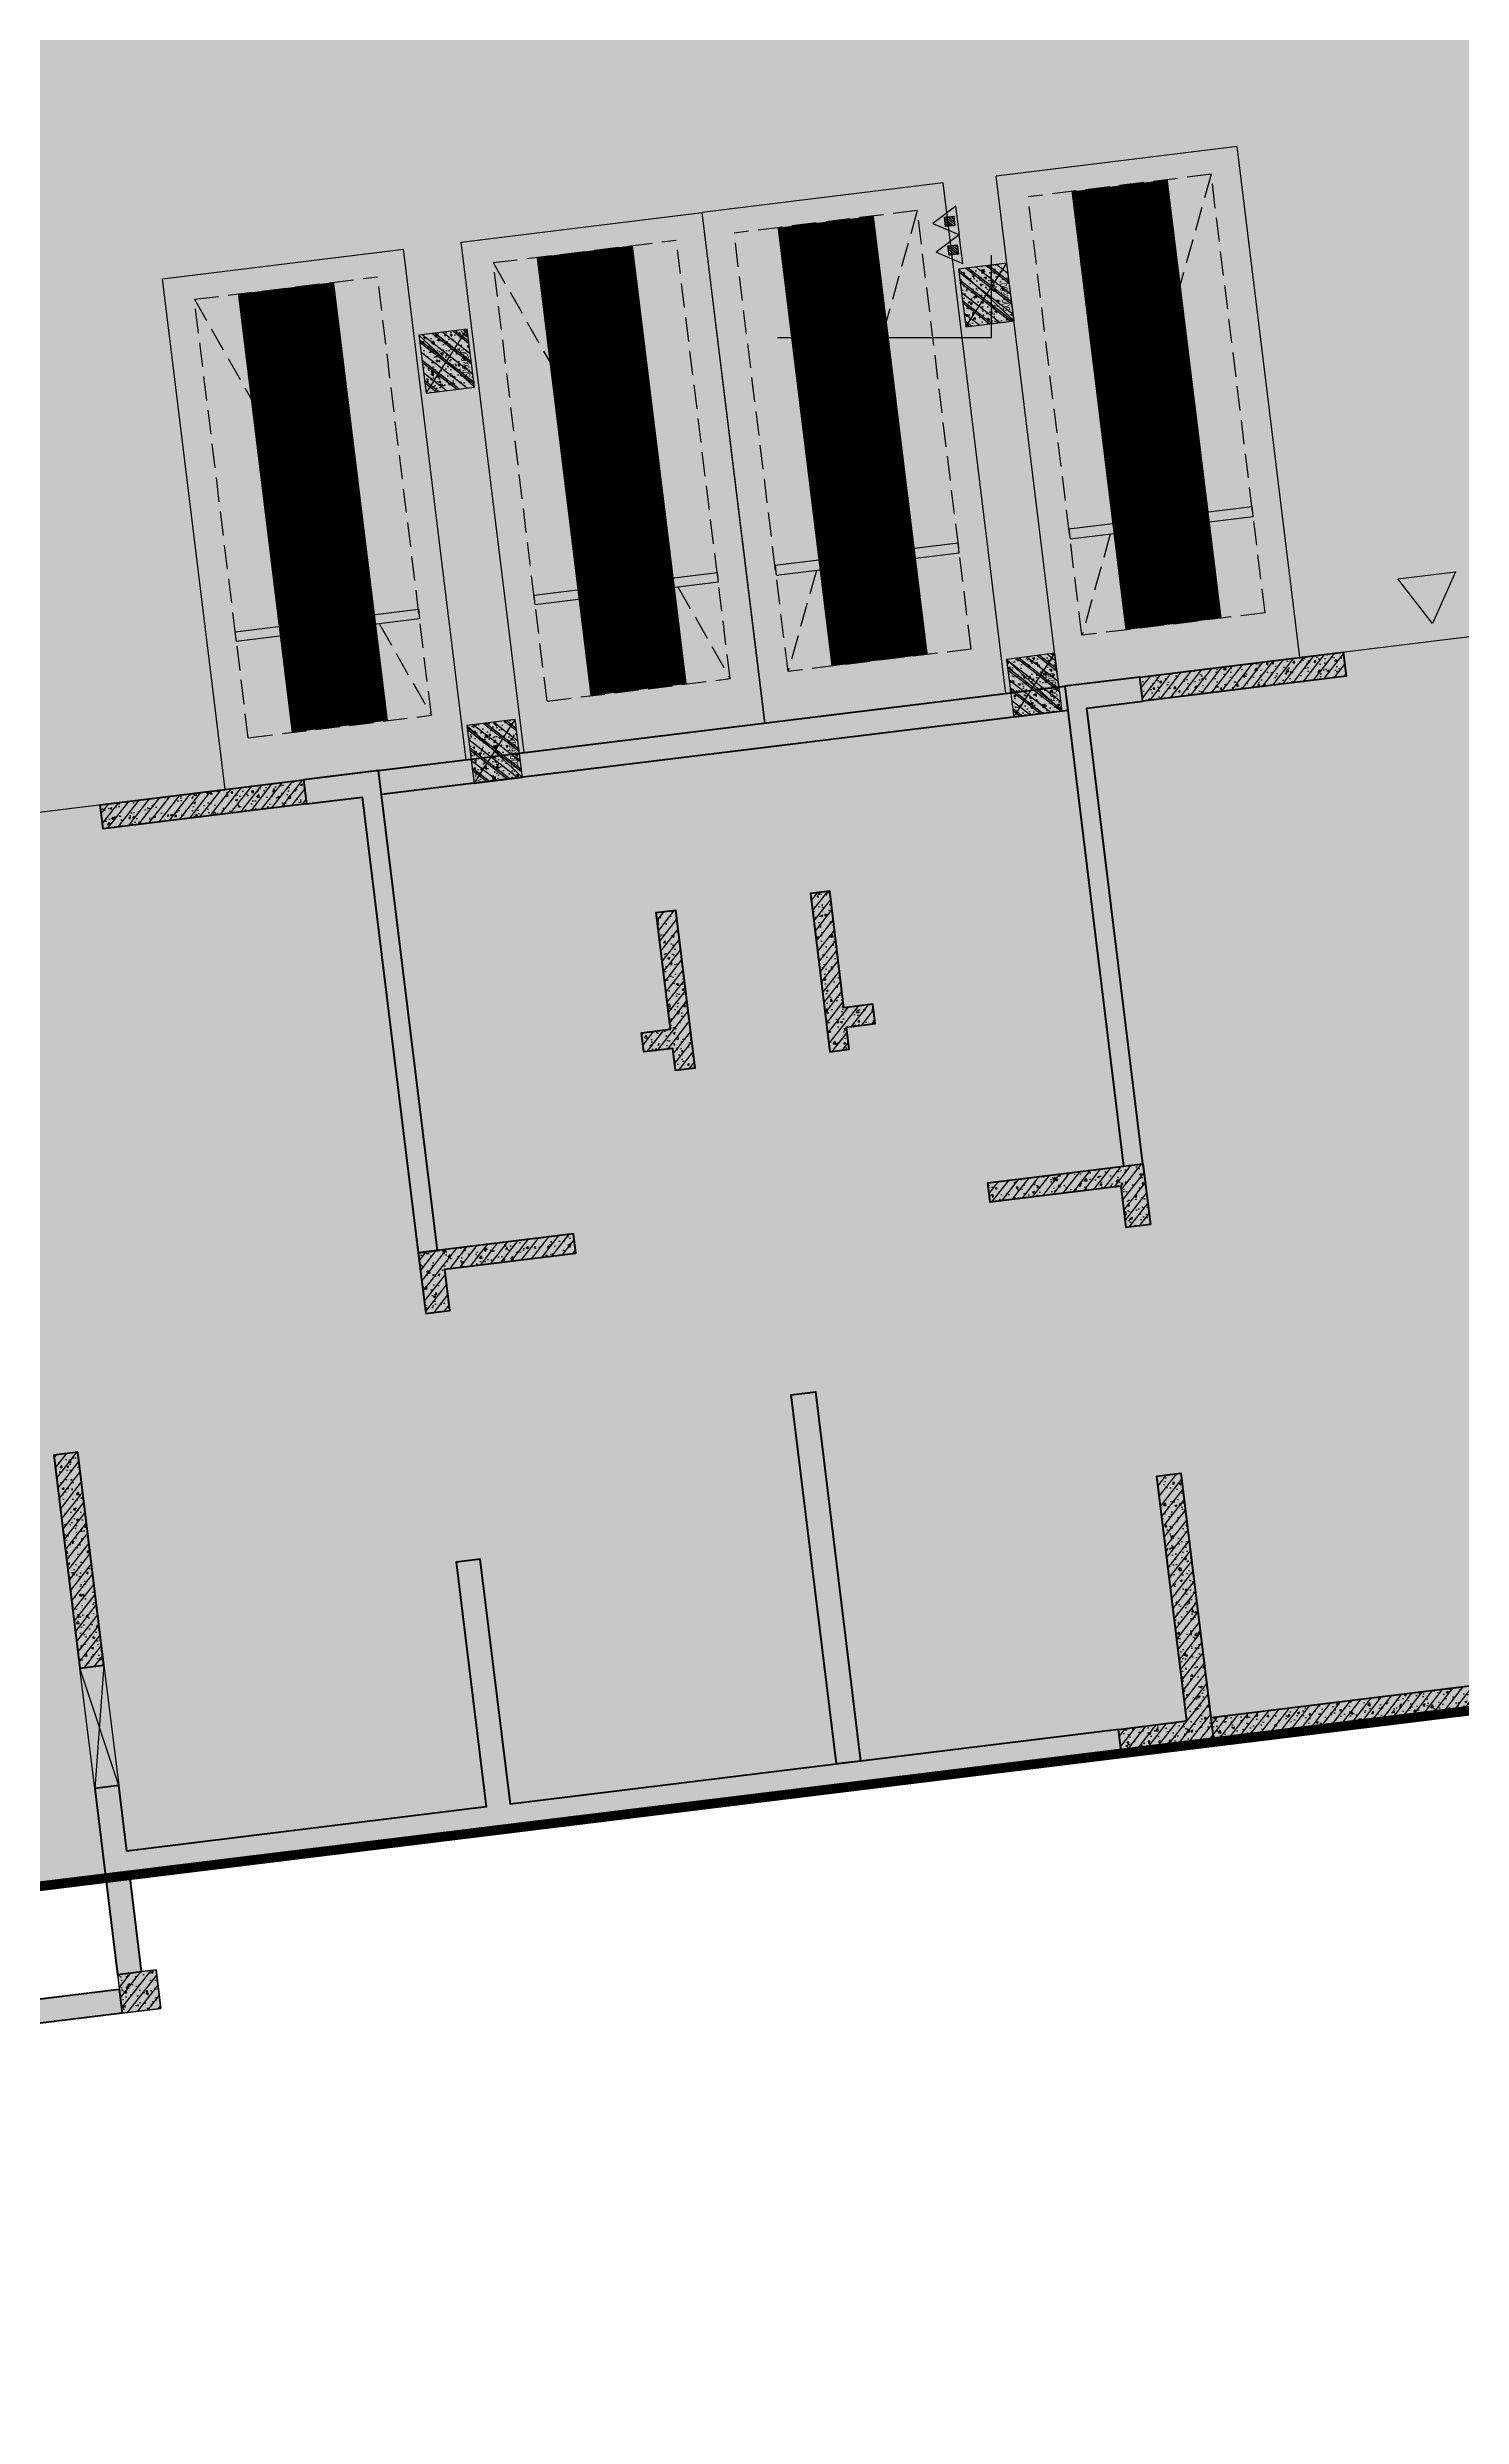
# Model space of a CAD drawing. Extents: x -1338203 to 1886333, y -530034 to 1031844.
# Drawn here: x 855339 to 869905, y -2632 to 21769 of the extents above; entities that cross this region are included whole.
import ezdxf
from ezdxf.enums import TextEntityAlignment as Align

# ---------------------------------------------------------------- set-up
doc = ezdxf.new("R2010")
doc.units = 0
doc.header["$LTSCALE"] = 1000
doc.header["$MEASUREMENT"] = 0
doc.linetypes.add('A-001-平面B2$0$__DASH', pattern=[0.35, 0.25, -0.1])
doc.layers.add('A-001-主楼组合参照B1$0$0A-X-AREA', color=6, linetype='Continuous', plot=False)
doc.layers.add('S001南区墙柱$0$S001-墙柱B1_1$0$0S-A-TIPS', color=10, linetype='Continuous', plot=False)
for name, color, linetype in [('p-a-regular', 5, 'Continuous'), ('S-03-墙柱B1_1（QB）$0$0S-CC-LINE', 52, 'Continuous'), ('S-03-墙柱B1_1（QB）$0$0S-CW-HATCH', 251, 'Continuous'), ('S-03-墙柱B1_1（QB）$0$0S-CW-HATCH-UP', 251, 'Continuous'), ('S-03-墙柱B1_1（QB）$0$0S-S-HOLE', 55, 'Continuous'), ('S001南区墙柱$0$0S-CW-HATCH', 251, 'Continuous'), ('S001南区墙柱$0$0S-CW-HATCH-UP', 251, 'Continuous'), ('S001南区墙柱$0$S001-墙柱B1_1$0$0S-CC-LINE', 52, 'Continuous'), ('S001南区墙柱$0$S001-墙柱B1_1$0$0S-CW-HATCH-UP', 251, 'Continuous'), ('地面指向箭头', 7, 'Continuous'), ('负一层消火栓$0$负一层消火栓$0$0P-DIM-FH', 3, 'Continuous'), ('负一层消火栓$0$负一层消火栓$0$0P-EQUIP-FH', 7, 'Continuous')]:
    doc.layers.add(name, color=color, linetype=linetype)
doc.layers.add('p-a-regular-narrow', color=7, linetype='Continuous', true_color=0x9600ff)
doc.layers.add('p-h-walkable', color=7, linetype='Continuous', lineweight=70, true_color=0xf0f0f0)
doc.layers.add('S-03-墙柱B1_1（QB）$0$0S-CW-LINE', color=7, linetype='Continuous', lineweight=50)
doc.styles.add('S001南区墙柱$0$S001-墙柱B1_1$0$AAD-S', font='aad-s.shx', dxfattribs={"width": 0.7, "bigfont": 'aad-hztxt.shx'})
pattern_1 = [(52.0005, (841018.82, 539.25), (-59.1012, 46.1741), []), (57.0005, (841018.82, 539.25), (215.86835, 7.5402), [22.5, -247.5]), (2.0005, (841018.82, 539.25), (-68.8178, 218.9022), [18, -198]), (107.4519, (841036.8, 539.88), (147.0508, 226.4422), [19.122, -210.3426]), (53.1847, (841011.5, 598.8), (323.8374, -10.2636), [33.75, -371.25]), (103.6361, (841038.5, 597.95), (242.6914, 324.2312), [28.683, -315.514]), (358.1847, (841011.5, 598.8), (242.6912, 324.2314), [27, -297]), (28.0005, (841043.11, 587.57), (192.4583, -98.0603), [22.5, -247.5]), (333.0005, (841043.1, 587.57), (45.9365, 224.8197), [18, -198]), (78.4519, (841059.15, 579.4), (238.3948, 126.7592), [19.122, -210.3426]), (44.5005, (841018.82, 539.25), (-8.55096, 99.56825), [0, -195.6, 0, -201, 0, -198.75]), (14.5005, (841018.82, 539.25), (63.9115, 127.06013), [0, -114.6, 0, -191.1, 0, -75.75]), (334.5005, (840952.416, 531.095), (159.77753, 12.80233), [0, -75, 0, -234, 0, -310.5]), (324.5005, (840922.64, 527.44), (169.9914, 51.13087), [0, -97.5, 0, -155.4, 0, -220.5])]

# ---------------------------------------------------------------- blocks, each defined once
blk = doc.blocks.new('负一层消火栓$0$负一层消火栓$0$$TwtSys$00000546')
h = blk.add_hatch()
h.set_pattern_fill('ANSI31', color=256, scale=200, style=0)
h.set_pattern_definition([(45, (-38543.802, -6670.83), (-17.67767, 17.67767), [])])
h.paths.add_polyline_path([(-65, 174), (65, 174), (65, 44), (-65, 44)])
for points in [[(0, 344), (-198, 0), (198, 0)], [(-65, 174), (65, 174), (65, 44), (-65, 44)]]:
    blk.add_lwpolyline(points, close=True)
blk = doc.blocks.new('负一层消火栓')
at = {"layer": '负一层消火栓$0$负一层消火栓$0$0P-DIM-FH'}
for p, q in [((98694, -287261, 1600), (98694, -288111, 1600)), ((98694, -288111, 1600), (96492, -288111, 1600))]:
    blk.add_line(p, q, dxfattribs=at)
at = {"layer": '负一层消火栓$0$负一层消火栓$0$0P-EQUIP-FH', "xscale": 0.7499999999999999, "yscale": 0.7499999999999999, "zscale": 0.7499999999999999, "rotation": 96.99999638085002}
for p in [(98348, -286902, 167800), (98384, -287197, 167800)]:
    blk.add_blockref('负一层消火栓$0$负一层消火栓$0$$TwtSys$00000546', p, dxfattribs=at)
blk = doc.blocks.new('A$C488321c4')
at = {"layer": '地面指向箭头'}
h = blk.add_hatch(color=251, dxfattribs=at)
h.dxf.hatch_style = 1
h.paths.add_polyline_path([(457196, -345394), (456960, -345927), (456601, -345467)])
at = {"layer": '地面指向箭头', "color": 251, "flags": 128}
blk.add_lwpolyline([(457196, -345394), (456960, -345927), (456601, -345467), (457196, -345394)], dxfattribs=at)
blk = doc.blocks.new('A$Cd3af7b6b')
at = {"layer": '地面指向箭头'}
h = blk.add_hatch(color=251, dxfattribs=at)
h.dxf.hatch_style = 1
h.paths.add_polyline_path([(457196, 75106), (456960, 74573), (456601, 75033)])
at = {"layer": '地面指向箭头', "color": 251, "flags": 128}
blk.add_lwpolyline([(457196, 75106), (456960, 74573), (456601, 75033), (457196, 75106)], dxfattribs=at)
blk = doc.blocks.new('S001南区墙柱$0$AAD_BLOCK_20230215093950878')
at = {"layer": 'S001南区墙柱$0$0S-CW-HATCH'}
h = blk.add_hatch(color=256, dxfattribs=at)
h.dxf.hatch_style = 1
h.paths.add_polyline_path([(-300, -250), (300, -250), (300, 250), (-300, 250)])
at = {"layer": 'S001南区墙柱$0$0S-CW-HATCH-UP'}
h = blk.add_hatch(dxfattribs=at)
h.set_pattern_fill('钢筋混凝土', color=256, scale=30, pattern_type=2)
h.set_pattern_definition([(45, (-42203.53, -84001.15), (-106.06602, 106.06602), []), (50, (-42203.53, -84001.15), (215.17805, -18.82564), [22.5, -247.5]), (355, (-42203.53, -84001.15), (-41.6254, 225.65764), [18, -198]), (100.4514, (-42185.6, -84002.72), (173.5528, 206.83186), [19.12206, -210.34263]), (46.1842, (-42203.53, -83941.15), (320.1723, -49.6557), [33.75, -371.25]), (96.6356, (-42176.85, -83945.3), (280.3988, 292.2354), [28.6831, -315.5139]), (351.1842, (-42203.53, -83941.15), (280.3986, 292.2356), [27, -297]), (21, (-42173.53, -83956.15), (179.0721, -120.78567), [22.5, -247.5]), (326, (-42173.53, -83956.15), (72.9946, 217.545), [18, -198]), (71.4514, (-42158.6, -83966.21), (252.0668, 96.75915), [19.12206, -210.34263]), (37.5, (-42203.53, -84001.15), (3.647957, 99.868156), [1.5, -195.6, 1.5, -201, 1.5, -198.75]), (7.5, (-42203.53, -84001.15), (78.92086, 118.32351), [1.5, -114.6, 1.5, -191.1, 1.5, -75.75]), (327.5, (-42270.43, -84001.15), (160.14673, -6.76646), [1.5, -75, 1.5, -234, 1.5, -310.5]), (317.5, (-42300.43, -84001.15), (174.95585, 30.0315), [1.5, -97.5, 1.5, -155.4, 1.5, -220.5])])
h.paths.add_polyline_path([(-300, -250), (300, -250), (300, 250), (-300, 250)])
at = {"layer": 'S001南区墙柱$0$S001-墙柱B1_1$0$0S-CW-HATCH-UP', "transparency": 33554661}
h = blk.add_hatch(dxfattribs=at)
h.set_pattern_fill('钢筋混凝土', color=0, scale=30)
h.set_pattern_definition([(45, (48108.52, -15514.205), (-53.03301, 53.03301), []), (50, (48108.52, -15514.2), (215.17805, -18.82564), [22.5, -247.5]), (355, (48108.52, -15514.2), (-41.6254, 225.6576), [18, -198]), (100.4514, (48126.45, -15515.77), (173.5528, 206.8319), [19.1221, -210.3426]), (46.1842, (48108.52, -15454.2), (320.1723, -49.6557), [33.75, -371.25]), (96.6356, (48135.2, -15458.34), (280.3988, 292.2354), [28.683, -315.514]), (351.1842, (48108.52, -15454.2), (280.3986, 292.2356), [27, -297]), (21, (48138.52, -15469.2), (179.0721, -120.78567), [22.5, -247.5]), (326, (48138.52, -15469.2), (72.9946, 217.545), [18, -198]), (71.4514, (48153.44, -15479.27), (252.0668, 96.75915), [19.1221, -210.3426]), (37.5, (48108.52, -15514.205), (3.64796, 99.86816), [0, -195.6, 0, -201, 0, -198.75]), (7.5, (48108.52, -15514.2), (78.92086, 118.32351), [0, -114.6, 0, -191.1, 0, -75.75]), (327.5, (48041.62, -15514.205), (160.14673, -6.76646), [0, -75, 0, -234, 0, -310.5]), (317.5, (48011.62, -15514.2), (174.95585, 30.0315), [0, -97.5, 0, -155.4, 0, -220.5])])
h.paths.add_polyline_path([(-300, -250), (300, -250), (300, 250), (-300, 250)])
at = {"layer": 'S001南区墙柱$0$S001-墙柱B1_1$0$0S-A-TIPS'}
for p, q in [((-300, 250), (300, -250)), ((300, 250), (-300, -250))]:
    blk.add_line(p, q, dxfattribs=at)
at = {"layer": 'S001南区墙柱$0$S001-墙柱B1_1$0$0S-CC-LINE'}
blk.add_lwpolyline([(-300, -250), (300, -250), (300, 250), (-300, 250)], close=True, dxfattribs=at)
at = {"layer": 'S001南区墙柱$0$S001-墙柱B1_1$0$0S-A-TIPS', "style": 'S001南区墙柱$0$S001-墙柱B1_1$0$AAD-S', "width": 0.7}
blk.add_text('500x600', height=75, dxfattribs=at).set_placement((-45, -187), align=Align.MIDDLE_CENTER)

msp = doc.modelspace()

# ---------------------------------------------------------------- hatches: boundary and pattern name
at = {"layer": 'p-h-walkable', "ltscale": 0.002}
h = msp.add_hatch(color=256, dxfattribs=at)
h.dxf.hatch_style = 1
h.paths.add_polyline_path([(633826.6, 244460.7), (640276.6, 244575.6), (640576.6, 234544.8), (645576.7, 234544.6), (645576.7, 209278.9), (732355.9, 209029), (732355.1, 235229.9), (738506.7, 235229.9), (738506.6, 268838.9), (732734.3, 268838.9), (732734.3, 272898.9), (711963.1, 272898.9), (711963.1, 278984.7), (717256.7, 278984.7), (717256.7, 284049), (733571.6, 284135.6), (733996.6, 290449.1), (739216.6, 290449.1), (739766.6, 284299.1), (754626.6, 284299.1), (755296.6, 290449.1), (760516.6, 290449.1), (760816.6, 283049.1), (760816.3, 275879.2), (775122.6, 275879.2), (776006.6, 274138.9), (776006.6, 259429.1), (778716.6, 259429.1), (778716.6, 238849.1), (783416.6, 238849.1), (783416.6, 237229.1), (782066.6, 237229.1), (782066.6, 234429.1), (779546.6, 234429.1), (779546.6, 237129.1), (773916.6, 237129.1), (773916.6, 243229.1), (764306.6, 243225.6), (764306.6, 236639.1), (760766.6, 236639.1), (760766.6, 234429.1), (758246.6, 234429.1), (758246.6, 238649.1), (762116.6, 238649.1), (762116.6, 243225.6), (748656.6, 243225.6), (748756.3, 207529.1), (800106.6, 207528.9), (800206.7, 201639.7), (812908.2, 202239.1), (812576.6, 180449.3), (744206, 180449.3), (744206, 173439), (728556.7, 173439), (728556.6, 122289.1), (746356.6, 122289.1), (750916.6, 132325.6), (842896.6, 132325.6), (843211.6, 121345.6), (839116.6, 121345.6), (839116.6, 93449.1), (864906.6, 93449.1), (864906.6, 79694), (875856.6, 74929.1), (875856.6, 65749.1), (834560.6, 65749.1), (839142.9, 28436.3), (869465.5, 32160.2), (871163.4, 18334), (873704.3, 18646.1), (877328.9, 5540.2), (761876.2, -8638.5), (761133.2, 2082.3), (764950.9, 5291.5), (763253.1, 19116.3), (799242.7, 23536.1), (793807.6, 65749.1), (750756.6, 65749.1), (751556.6, 81645.6), (636016.6, 81645.6), (636016.6, 96345.6), (629416.6, 96345.6), (629416.6, 118203.2), (622306.6, 118203.2), (622286.6, 139083.2), (644406.6, 137003.2), (644406.6, 129968.2), (656656.6, 129968.2), (656406.6, 138083.2), (712156.6, 138083.2), (711856.6, 184449.1), (581811.6, 184349.1), (581826.6, 197199.1), (585876.6, 197449.1), (585976.6, 209279), (629226.6, 209578.9), (628926.8, 236145.4), (633826.6, 236145.6)])
at = {"layer": 'S-03-墙柱B1_1（QB）$0$0S-CW-HATCH'}
h = msp.add_hatch(color=256, dxfattribs=at)
h.dxf.hatch_style = 1
h.paths.add_polyline_path([(866591, 15283.7), (868685.3, 15540.9), (868715.7, 15292.7), (866621.5, 15035.6)])
h = msp.add_hatch(color=256, dxfattribs=at)
h.dxf.hatch_style = 1
h.paths.add_polyline_path([(865816.8, 15188.6), (866423.8, 10245.7), (866622.3, 10270.1), (866045.8, 14964.9), (866621.5, 15035.6), (866591, 15283.7)])
h.paths.add_polyline_path([(859356.8, 9378), (858749.9, 14320.9), (857975.7, 14225.8), (858006.2, 13977.7), (858581.8, 14048.3), (859158.3, 9353.6)])
h = msp.add_hatch(color=256, dxfattribs=at)
h.dxf.hatch_style = 1
h.paths.add_polyline_path([(858749.9, 14320.9), (865816.8, 15188.6), (865847.3, 14940.5), (858780.4, 14072.7)])
h = msp.add_hatch(color=256, dxfattribs=at)
h.dxf.hatch_style = 1
h.paths.add_polyline_path([(855881.4, 13968.6), (857975.7, 14225.8), (858006.2, 13977.7), (855911.9, 13720.5)])
h = msp.add_hatch(color=256, dxfattribs=at)
h.dxf.hatch_style = 1
h.paths.add_polyline_path([(863543.5, 11876.9), (863396, 13077.8), (863197.5, 13053.5), (863397.4, 11425.7), (863595.9, 11450.1), (863567.9, 11678.4), (863865.6, 11714.9), (863841.3, 11913.4)])
h = msp.add_hatch(color=256, dxfattribs=at)
h.dxf.hatch_style = 1
h.paths.add_polyline_path([(861756.9, 11657.5), (861609.4, 12858.5), (861807.9, 12882.8), (862007.8, 11255.1), (861809.3, 11230.7), (861781.3, 11459), (861483.5, 11422.4), (861459.1, 11620.9)])
h = msp.add_hatch(color=256, dxfattribs=at)
h.dxf.hatch_style = 1
h.paths.add_polyline_path([(866699.1, 9644.8), (866450.9, 9614.4), (866398.5, 10041.1), (865048.6, 9875.4), (865024.3, 10073.9), (866622.3, 10270.1)])
h = msp.add_hatch(color=256, dxfattribs=at)
h.dxf.hatch_style = 1
h.paths.add_polyline_path([(859235.1, 8728.3), (859483.3, 8758.8), (859430.8, 9185.6), (860780.7, 9351.3), (860756.3, 9549.8), (859158.3, 9353.6)])
h = msp.add_hatch(color=256, dxfattribs=at)
h.dxf.hatch_style = 1
h.paths.add_polyline_path([(863715.2, 4120), (863467, 4089.5), (863000.2, 7890.9), (863248.4, 7921.4)])
h.paths.add_polyline_path([(859797.7, 6198), (859549.6, 6167.5), (859859.1, 3646.5), (856156.9, 3191.9), (856074.1, 3866.8), (855825.9, 3836.3), (856061.1, 1920.7), (856309.3, 1951.2), (856187.4, 2943.7), (866400.7, 4197.9), (866370.2, 4446), (860107.3, 3676.9)])
h = msp.add_hatch(color=256, dxfattribs=at)
h.dxf.hatch_style = 1
h.paths.add_polyline_path([(855652.4, 7301), (855404.2, 7270.5), (855673.6, 5077), (855921.7, 5107.5)])
h = msp.add_hatch(color=256, dxfattribs=at)
h.dxf.hatch_style = 1
h.paths.add_polyline_path([(867013.5, 7084.1), (866765.4, 7053.6), (867074.9, 4532.5), (866370.2, 4446), (866400.7, 4197.9), (867353.5, 4314.9)])
h = msp.add_hatch(color=256, dxfattribs=at)
h.dxf.hatch_style = 1
h.paths.add_polyline_path([(871190.5, 5723), (870942.4, 5692.5), (871025.3, 5017.6), (867323.1, 4563), (867353.5, 4314.9), (871055.7, 4769.5), (871177.6, 3776.9), (871425.7, 3807.4)])
h = msp.add_hatch(color=256, dxfattribs=at)
h.dxf.hatch_style = 1
h.paths.add_polyline_path([(856458.2, 1969.5), (856061.1, 1920.7), (856109.9, 1523.7), (856506.9, 1572.4)])
h = msp.add_hatch(color=256, dxfattribs=at)
h.dxf.hatch_style = 1
h.paths.add_polyline_path([(850302.8, 1062.5), (856079.4, 1771.8), (856109.9, 1523.7), (850333.3, 814.4)])
at = {"layer": 'S-03-墙柱B1_1（QB）$0$0S-CW-HATCH-UP'}
h = msp.add_hatch(dxfattribs=at)
h.set_pattern_fill('钢筋混凝土', color=256, scale=30, angle=7.0005)
h.set_pattern_definition([(52.0005, (855966.84, 7037.36), (-59.1012, 46.1741), []), (57.0005, (855966.84, 7037.36), (215.8684, 7.5402), [22.5, -247.5]), (2.0005, (855966.84, 7037.36), (-68.8178, 218.9022), [18, -198]), (107.4519, (855984.83, 7038), (147.0508, 226.4422), [19.122, -210.3426]), (53.1847, (855959.52, 7096.92), (323.8374, -10.2636), [33.75, -371.25]), (103.636, (855986.5, 7096.06), (242.6914, 324.231), [28.683, -315.514]), (358.1847, (855959.52, 7096.9), (242.691, 324.2314), [27, -297]), (28.0005, (855991.13, 7085.68), (192.4583, -98.0603), [22.5, -247.5]), (333.0005, (855991.13, 7085.68), (45.9365, 224.8197), [18, -198]), (78.4519, (856007.17, 7077.51), (238.3948, 126.7592), [19.122, -210.3426]), (44.5005, (855966.84, 7037.36), (-8.55096, 99.56825), [0, -195.6, 0, -201, 0, -198.75]), (14.5005, (855966.84, 7037.36), (63.9115, 127.0601), [0, -114.6, 0, -191.1, 0, -75.75]), (334.5005, (855900.436, 7029.21), (159.77753, 12.80233), [0, -75, 0, -234, 0, -310.5]), (324.5005, (855870.66, 7025.55), (169.9914, 51.1309), [0, -97.5, 0, -155.4, 0, -220.5])])
h.paths.add_polyline_path([(866591, 15283.7), (868685.3, 15540.9), (868715.7, 15292.7), (866621.5, 15035.6)])
h = msp.add_hatch(dxfattribs=at)
h.set_pattern_fill('钢筋混凝土', color=256, scale=30, angle=7.0005)
h.set_pattern_definition(pattern_1)
h.paths.add_polyline_path([(865816.8, 15188.6), (866423.8, 10245.7), (866622.3, 10270.1), (866045.8, 14964.9), (866621.5, 15035.6), (866591, 15283.7)])
h.paths.add_polyline_path([(859356.8, 9378), (858749.9, 14320.9), (857975.7, 14225.8), (858006.2, 13977.7), (858581.8, 14048.3), (859158.3, 9353.6)])
h = msp.add_hatch(dxfattribs=at)
h.set_pattern_fill('钢筋混凝土', color=256, scale=30, angle=7.0005)
h.set_pattern_definition([(52.0005, (852552.48, 6618.1), (-59.1012, 46.1741), []), (57.0005, (852552.48, 6618.1), (215.8684, 7.5402), [22.5, -247.5]), (2.0005, (852552.48, 6618.1), (-68.8178, 218.9022), [18, -198]), (107.4519, (852570.47, 6618.73), (147.0508, 226.4422), [19.122, -210.3426]), (53.1847, (852545.17, 6677.65), (323.8374, -10.2636), [33.75, -371.25]), (103.636, (852572.16, 6676.8), (242.6914, 324.231), [28.683, -315.514]), (358.1847, (852545.17, 6677.65), (242.691, 324.2314), [27, -297]), (28.0005, (852576.77, 6666.42), (192.4583, -98.0603), [22.5, -247.5]), (333.0005, (852576.77, 6666.42), (45.9365, 224.8197), [18, -198]), (78.4519, (852592.81, 6658.25), (238.3948, 126.7592), [19.122, -210.3426]), (44.5005, (852552.48, 6618.1), (-8.55096, 99.56825), [0, -195.6, 0, -201, 0, -198.75]), (14.5005, (852552.48, 6618.1), (63.9115, 127.0601), [0, -114.6, 0, -191.1, 0, -75.75]), (334.5005, (852486.08, 6609.95), (159.77753, 12.80233), [0, -75, 0, -234, 0, -310.5]), (324.5005, (852456.3, 6606.29), (169.9914, 51.1309), [0, -97.5, 0, -155.4, 0, -220.5])])
h.paths.add_polyline_path([(858749.9, 14320.9), (865816.8, 15188.6), (865847.3, 14940.5), (858780.4, 14072.7)])
h = msp.add_hatch(dxfattribs=at)
h.set_pattern_fill('钢筋混凝土', color=256, scale=30, angle=7.0005)
h.set_pattern_definition([(52.0005, (847550.055, 6003.84), (-59.1012, 46.1741), []), (57.0005, (847550.05, 6003.84), (215.8684, 7.5402), [22.5, -247.5]), (2.0005, (847550.05, 6003.84), (-68.8178, 218.902), [18, -198]), (107.4519, (847568.04, 6004.47), (147.0508, 226.4422), [19.122, -210.3426]), (53.1847, (847542.74, 6063.4), (323.8374, -10.2636), [33.75, -371.25]), (103.636, (847569.73, 6062.53), (242.6914, 324.231), [28.683, -315.514]), (358.1847, (847542.74, 6063.4), (242.691, 324.231), [27, -297]), (28.0005, (847574.35, 6052.16), (192.4583, -98.0603), [22.5, -247.5]), (333.0005, (847574.35, 6052.16), (45.9365, 224.8197), [18, -198]), (78.4519, (847590.38, 6043.99), (238.395, 126.7592), [19.122, -210.3426]), (44.5005, (847550.055, 6003.84), (-8.55096, 99.56825), [0, -195.6, 0, -201, 0, -198.75]), (14.5005, (847550.05, 6003.84), (63.9115, 127.0601), [0, -114.6, 0, -191.1, 0, -75.75]), (334.5005, (847483.65, 5995.68), (159.77753, 12.80233), [0, -75, 0, -234, 0, -310.5]), (324.5005, (847453.88, 5992.03), (169.9914, 51.1309), [0, -97.5, 0, -155.4, 0, -220.5])])
h.paths.add_polyline_path([(855881.4, 13968.6), (857975.7, 14225.8), (858006.2, 13977.7), (855911.9, 13720.5)])
h = msp.add_hatch(dxfattribs=at)
h.set_pattern_fill('钢筋混凝土', color=256, scale=30, angle=7.0005)
h.set_pattern_definition(pattern_1)
h.paths.add_polyline_path([(863543.5, 11876.9), (863396, 13077.8), (863197.5, 13053.5), (863397.4, 11425.7), (863595.9, 11450.1), (863567.9, 11678.4), (863865.6, 11714.9), (863841.3, 11913.4)])
h = msp.add_hatch(dxfattribs=at)
h.set_pattern_fill('钢筋混凝土', color=256, scale=30, angle=7.0005)
h.set_pattern_definition(pattern_1)
h.paths.add_polyline_path([(861756.9, 11657.5), (861609.4, 12858.5), (861807.9, 12882.8), (862007.8, 11255.1), (861809.3, 11230.7), (861781.3, 11459), (861483.5, 11422.4), (861459.1, 11620.9)])
h = msp.add_hatch(dxfattribs=at)
h.set_pattern_fill('钢筋混凝土', color=256, scale=30, angle=7.0005)
h.set_pattern_definition(pattern_1)
h.paths.add_polyline_path([(866699.1, 9644.8), (866450.9, 9614.4), (866398.5, 10041.1), (865048.6, 9875.4), (865024.3, 10073.9), (866622.3, 10270.1)])
h = msp.add_hatch(dxfattribs=at)
h.set_pattern_fill('钢筋混凝土', color=256, scale=30, angle=7.0005)
h.set_pattern_definition(pattern_1)
h.paths.add_polyline_path([(859235.1, 8728.3), (859483.3, 8758.8), (859430.8, 9185.6), (860780.7, 9351.3), (860756.3, 9549.8), (859158.3, 9353.6)])
h = msp.add_hatch(dxfattribs=at)
h.set_pattern_fill('钢筋混凝土', color=256, scale=30, angle=7.0005)
h.set_pattern_definition(pattern_1)
h.paths.add_polyline_path([(856187.4, 2943.7), (866400.7, 4197.9), (866370.2, 4446), (860107.3, 3676.9), (859797.7, 6198), (859549.6, 6167.5), (859859.1, 3646.5), (856156.9, 3191.9), (856074.1, 3866.8), (855825.9, 3836.3), (856061.1, 1920.7), (856309.3, 1951.2)])
h.paths.add_polyline_path([(863715.2, 4120), (863467, 4089.5), (863000.2, 7890.9), (863248.4, 7921.4)])
h = msp.add_hatch(dxfattribs=at)
h.set_pattern_fill('钢筋混凝土', color=256, scale=30, angle=7.0005)
h.set_pattern_definition([(52.0004959, (-3740279.226, 197607.925), (-59.1012062, 46.1740991), []), (57.000496, (-3740279.23, 197607.92), (215.8683534, 7.5401595), [22.5, -247.5]), (2.000496, (-3740279.23, 197607.92), (-68.817774, 218.902166), [18, -198]), (107.451896, (-3740261.24, 197608.55), (147.050755, 226.44221), [19.122057, -210.342634]), (53.184696, (-3740286.54, 197667.48), (323.837396, -10.263586), [33.75, -371.25]), (103.636096, (-3740259.55, 197666.62), (242.691424, 324.231203), [28.683086, -315.5139]), (358.184696, (-3740286.54, 197667.48), (242.69117, 324.231392), [27, -297]), (28.000496, (-3740254.93, 197656.25), (192.458258, -98.060282), [22.5, -247.5]), (333.000496, (-3740254.93, 197656.25), (45.936495, 224.819667), [18, -198]), (78.451896, (-3740238.9, 197648.07), (238.39485, 126.759198), [19.122057, -210.342634]), (44.5004959, (-3740279.226, 197607.925), (-8.5509631, 99.5682541), [0, -195.6, 0, -201, 0, -198.75]), (14.500496, (-3740279.23, 197607.92), (63.9114885, 127.0601347), [0, -114.6, 0, -191.1, 0, -75.75]), (334.5004959, (-3740345.63, 197599.77), (159.7775348, 12.8023345), [0, -75, 0, -234, 0, -310.5]), (324.500496, (-3740375.4, 197596.11), (169.9913954, 51.1308704), [0, -97.5, 0, -155.4, 0, -220.5])])
h.paths.add_polyline_path([(855652.4, 7301), (855404.2, 7270.5), (855673.6, 5077), (855921.7, 5107.5)])
h = msp.add_hatch(dxfattribs=at)
h.set_pattern_fill('钢筋混凝土', color=256, scale=30, angle=7.0005)
h.set_pattern_definition(pattern_1)
h.paths.add_polyline_path([(867353.5, 4314.9), (866400.7, 4197.9), (866370.2, 4446), (867074.9, 4532.5), (866765.4, 7053.6), (867013.5, 7084.1)])
h = msp.add_hatch(dxfattribs=at)
h.set_pattern_fill('钢筋混凝土', color=256, scale=30, angle=7.0005)
h.set_pattern_definition(pattern_1)
h.paths.add_polyline_path([(871190.5, 5723), (870942.4, 5692.5), (871025.3, 5017.6), (867323.1, 4563), (867353.5, 4314.9), (871055.7, 4769.5), (871177.6, 3776.9), (871425.7, 3807.4)])
h = msp.add_hatch(dxfattribs=at)
h.set_pattern_fill('钢筋混凝土', color=256, scale=30, angle=7.0005)
h.set_pattern_definition(pattern_1)
h.paths.add_polyline_path([(856458.2, 1969.5), (856061.1, 1920.7), (856109.9, 1523.7), (856506.9, 1572.4)])
h = msp.add_hatch(dxfattribs=at)
h.set_pattern_fill('钢筋混凝土', color=256, scale=30, angle=7.0005)
h.set_pattern_definition(pattern_1)
h.paths.add_polyline_path([(850302.8, 1062.5), (856079.4, 1771.8), (856109.9, 1523.7), (850333.3, 814.4)])

# ---------------------------------------------------------------- linework, layer by layer
for p, q in [((867592.5, 20746.7), (865111.2, 20441.9)), ((868238.8, 15486.3), (867592.5, 20746.7)), ((864565.5, 20373.3), (862084.2, 20068.4)), ((865211.8, 15112.8), (864565.5, 20373.3)), ((865757.5, 15181.4), (865111.2, 20441.9)), ((859602.3, 19763.8), (862083.7, 20068.4)), ((862729.5, 14807.9), (862083.7, 20068.4)), ((862730.5, 14808), (862084.2, 20068.4)), ((856525.4, 19386.1), (859006.8, 19690.7)), ((859652.6, 14430.2), (859006.8, 19690.7)), ((860248.1, 14503.3), (859602.3, 19763.8)), ((857171.2, 14125.6), (856525.4, 19386.1)), ((868238.8, 15486.3), (865757.5, 15181.4)), ((865211.8, 15112.8), (862730.5, 14808)), ((860248.1, 14503.3), (862729.5, 14807.9)), ((857171.2, 14125.6), (859652.6, 14430.2))]:
    msp.add_line(p, q)
at = {"linetype": 'A-001-平面B2$0$__DASH'}
for p, q in [((867325.2, 20462), (865439.4, 20230.3)), ((867880.1, 15946), (867325.2, 20462)), ((864298.2, 20088.6), (862412.4, 19856.9)), ((864853.1, 15572.5), (864298.2, 20088.6)), ((865994.2, 15714.3), (865439.4, 20230.3)), ((859930.6, 19552.2), (861816.4, 19783.7)), ((862370.8, 15267.6), (861816.4, 19783.7)), ((862967.2, 15340.8), (862412.4, 19856.9)), ((860485, 15036.1), (859930.6, 19552.2)), ((856853.7, 19174.5), (858739.5, 19406)), ((859293.9, 14889.9), (858739.5, 19406)), ((857408.1, 14658.4), (856853.7, 19174.5)), ((867880.1, 15946), (865994.2, 15714.3)), ((864853.1, 15572.5), (862967.2, 15340.8)), ((860485, 15036.1), (862370.8, 15267.6)), ((857408.1, 14658.4), (859293.9, 14889.9))]:
    msp.add_line(p, q, dxfattribs=at)
for points in [[(867325.2, 20462), (865994.2, 15714.3)], [(864298.2, 20088.6), (862967.2, 15340.8)], [(859930.6, 19552.2), (862370.8, 15267.6)], [(856853.7, 19174.5), (859293.9, 14889.9)]]:
    msp.add_lwpolyline(points, dxfattribs=at)
for points in [[(865872.3, 16706.8), (867758.1, 16938.5), (867745.9, 17037.8), (865860.1, 16806.1)], [(862845.3, 16333.4), (864731.1, 16565.1), (864718.9, 16664.3), (862833.1, 16432.6)], [(862249, 16260.2), (860363.1, 16028.7), (860350.9, 16127.9), (862236.8, 16359.4)], [(859172.1, 15882.4), (857286.2, 15650.9), (857274, 15750.2), (859159.9, 15981.7)]]:
    msp.add_lwpolyline(points, close=True)
at = {"layer": 'A-001-主楼组合参照B1$0$0A-X-AREA', "elevation": 83050, "flags": 128}
for points in [[(853658.2, 13695.7), (870908.6, 15814.2)], [(871056, 4769.8), (856187.7, 2943.8), (856309.6, 1951.3), (856458.5, 1969.6), (856507.2, 1572.6), (849936.6, 765.6)]]:
    msp.add_lwpolyline(points, dxfattribs=at)
at = {"layer": 'p-a-regular', "ltscale": 0.002, "const_width": 1000}
for points in [[(863910.2, 15456.7), (863355.3, 19972.7)], [(861427.9, 15151.9), (860873.5, 19668)], [(858351, 14774.1), (857796.6, 19290.2)]]:
    msp.add_lwpolyline(points, dxfattribs=at)
at = {"layer": 'p-a-regular-narrow', "ltscale": 0.002, "const_width": 1000}
msp.add_lwpolyline([(866937.2, 15830.1), (866382.3, 20346.2)], dxfattribs=at)
at = {"layer": 'p-h-walkable', "ltscale": 0.002, "const_width": 100}
msp.add_lwpolyline([(877328.9, 5540.2), (761876.2, -8638.5), (761133.2, 2082.3), (764950.9, 5291.5), (763253.1, 19116.3), (799242.7, 23536.1), (793807.6, 65749.1), (750756.6, 65749.1), (751556.6, 81645.6), (636016.6, 81645.6), (636016.6, 96345.6), (629416.6, 96345.6), (629416.6, 118203.2), (622306.6, 118203.2), (622286.6, 139083.2), (644406.6, 137003.2), (644406.6, 129968.2), (656656.6, 129968.2), (656406.6, 138083.2), (712156.6, 138083.2), (711856.6, 184449.1)], dxfattribs=at)
at = {"layer": 'S-03-墙柱B1_1（QB）$0$0S-CC-LINE', "elevation": 0}
msp.add_lwpolyline([(856458.2, 1969.5), (856061.1, 1920.7), (856109.9, 1523.7), (856506.9, 1572.4)], close=True, dxfattribs=at)
at = {"layer": 'S-03-墙柱B1_1（QB）$0$0S-CW-LINE', "elevation": 0}
for points in [[(866591, 15283.7), (868685.3, 15540.9), (868715.7, 15292.7), (866621.5, 15035.6)], [(858749.9, 14320.9), (865816.8, 15188.6), (865847.3, 14940.5), (858780.4, 14072.7)], [(865816.8, 15188.6), (866423.8, 10245.7), (866622.3, 10270.1), (866045.8, 14964.9), (866621.5, 15035.6), (866591, 15283.7)], [(855881.4, 13968.6), (857975.7, 14225.8), (858006.2, 13977.7), (855911.9, 13720.5)], [(858749.9, 14320.9), (857975.7, 14225.8), (858006.2, 13977.7), (858581.8, 14048.3), (859158.3, 9353.6), (859356.8, 9378)], [(863543.5, 11876.9), (863396, 13077.8), (863197.5, 13053.5), (863397.4, 11425.7), (863595.9, 11450.1), (863567.9, 11678.4), (863865.6, 11714.9), (863841.3, 11913.4)], [(861756.9, 11657.5), (861609.4, 12858.5), (861807.9, 12882.8), (862007.8, 11255.1), (861809.3, 11230.7), (861781.3, 11459), (861483.5, 11422.4), (861459.1, 11620.9)], [(866699.1, 9644.8), (866450.9, 9614.4), (866398.5, 10041.1), (865048.6, 9875.4), (865024.3, 10073.9), (866622.3, 10270.1)], [(859235.1, 8728.3), (859483.3, 8758.8), (859430.8, 9185.6), (860780.7, 9351.3), (860756.3, 9549.8), (859158.3, 9353.6)], [(863715.2, 4120), (863467, 4089.5), (863000.2, 7890.9), (863248.4, 7921.4)], [(855652.4, 7301), (855404.2, 7270.5), (855673.6, 5077), (855921.7, 5107.5)], [(867353.5, 4314.9), (866400.7, 4197.9), (866370.2, 4446), (867074.9, 4532.5), (866765.4, 7053.6), (867013.5, 7084.1)], [(850302.8, 1062.5), (856079.4, 1771.8), (856109.9, 1523.7), (850333.3, 814.4)]]:
    msp.add_lwpolyline(points, close=True, dxfattribs=at)
for points in [[(856187.4, 2943.7), (866400.7, 4197.9), (866370.2, 4446), (860107.3, 3676.9), (859797.7, 6198), (859549.6, 6167.5), (859859.1, 3646.5), (856156.9, 3191.9), (856074.1, 3866.8), (855825.9, 3836.3), (856061.1, 1920.7), (856309.3, 1951.2), (856187.4, 2943.7)], [(871190.5, 5723), (870942.4, 5692.5), (871025.3, 5017.6), (867323.1, 4563), (867353.5, 4314.9), (871055.7, 4769.5), (871177.6, 3776.9), (871425.7, 3807.4), (871190.5, 5723)]]:
    msp.add_lwpolyline(points, dxfattribs=at)
at = {"layer": 'S-03-墙柱B1_1（QB）$0$0S-S-HOLE', "elevation": 0}
msp.add_lwpolyline([(855673.6, 5077), (855921.7, 5107.5), (856074.1, 3866.8), (855825.9, 3836.3)], close=True, dxfattribs=at)
for points in [[(856074.1, 3866.8), (855673.6, 5077)], [(855921.7, 5107.5), (855825.9, 3836.3)]]:
    msp.add_lwpolyline(points, dxfattribs=at)

# ---------------------------------------------------------------- block references
at = {"ltscale": 0.002}
for name, p in [('负一层消火栓', (766365.4, 306889.1)), ('A$C488321c4', (412646.2, 361761.3)), ('A$Cd3af7b6b', (412646.2, -58738.7))]:
    msp.add_blockref(name, p, dxfattribs=at)
at = {"rotation": 97.16641727359904}
for p in [(865009.9, 19219.6), (859451.7, 18537.2), (865503.6, 15199.8), (859945.4, 14517.4)]:
    msp.add_blockref('S001南区墙柱$0$AAD_BLOCK_20230215093950878', p, dxfattribs=at)

doc.saveas('drawing.dxf')
